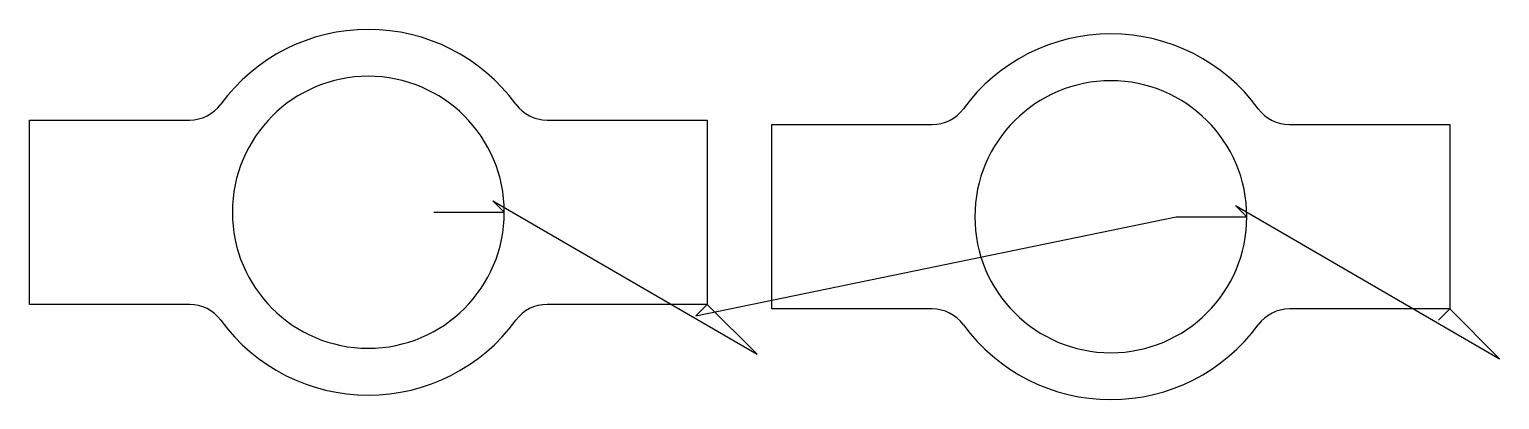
# Model space of a CAD drawing. Header units: metres. Extents: x 28 to 758, y 278 to 461.
import ezdxf

# ---------------------------------------------------------------- set-up
doc = ezdxf.new("R2010")
doc.units = ezdxf.units.M

msp = doc.modelspace()

# ---------------------------------------------------------------- linework, layer by layer
at = {"layer": 'TOOL_0'}
for p, q in [((28.24, 324.869), (28.24, 416.369)), ((28.24, 416.369), (107.749, 416.369)), ((285.232, 416.369), (364.741, 416.369)), ((364.741, 416.369), (364.741, 324.869)), ((396.862, 322.648), (396.862, 414.148)), ((396.862, 414.148), (476.371, 414.148)), ((653.854, 414.148), (733.363, 414.148)), ((733.363, 414.148), (733.363, 322.648)), ((263.991, 370.619), (258.334, 376.276)), ((258.334, 376.276), (389.489, 300.121)), ((632.612, 368.397), (626.955, 374.054)), ((626.955, 374.054), (758.111, 297.899)), ((228.991, 370.619), (263.991, 370.619)), ((359.084, 319.212), (597.612, 368.397)), ((597.612, 368.397), (632.612, 368.397)), ((107.749, 324.869), (28.24, 324.869)), ((364.74, 324.869), (285.231, 324.869)), ((364.741, 324.869), (359.084, 319.212)), ((389.489, 300.121), (364.74, 324.869)), ((476.371, 322.648), (396.862, 322.648)), ((733.362, 322.648), (653.853, 322.648)), ((733.363, 322.648), (727.706, 316.991)), ((758.111, 297.899), (733.362, 322.648))]:
    msp.add_line(p, q, dxfattribs=at)
for centre, radius, start, end in [((196.491, 370.619), 90.75, 36.221728, 143.778645), ((565.113, 368.398), 90.75, 36.221728, 143.778645), ((196.491, 370.619), 67.5, 0, 180), ((565.112, 368.397), 67.5, 0, 180), ((107.729, 435.659), 19.29, 270.059405, 323.718218), ((285.252, 435.659), 19.29, 216.281782, 269.940595), ((476.351, 433.438), 19.29, 270.059405, 323.718218), ((653.874, 433.438), 19.29, 216.281782, 269.940595), ((196.491, 370.619), 67.5, 180, 0), ((565.112, 368.397), 67.5, 180, 0), ((107.728, 305.579), 19.29, 36.281782, 89.937625), ((285.251, 305.579), 19.29, 90.059405, 143.718218), ((476.35, 303.358), 19.29, 36.281782, 89.937625), ((653.873, 303.358), 19.29, 90.059405, 143.718218), ((196.49, 370.619), 90.75, 216.221355, 323.778272), ((565.112, 368.398), 90.75, 216.221355, 323.778272)]:
    msp.add_arc(centre, radius, start, end, dxfattribs=at)

doc.saveas('drawing.dxf')
